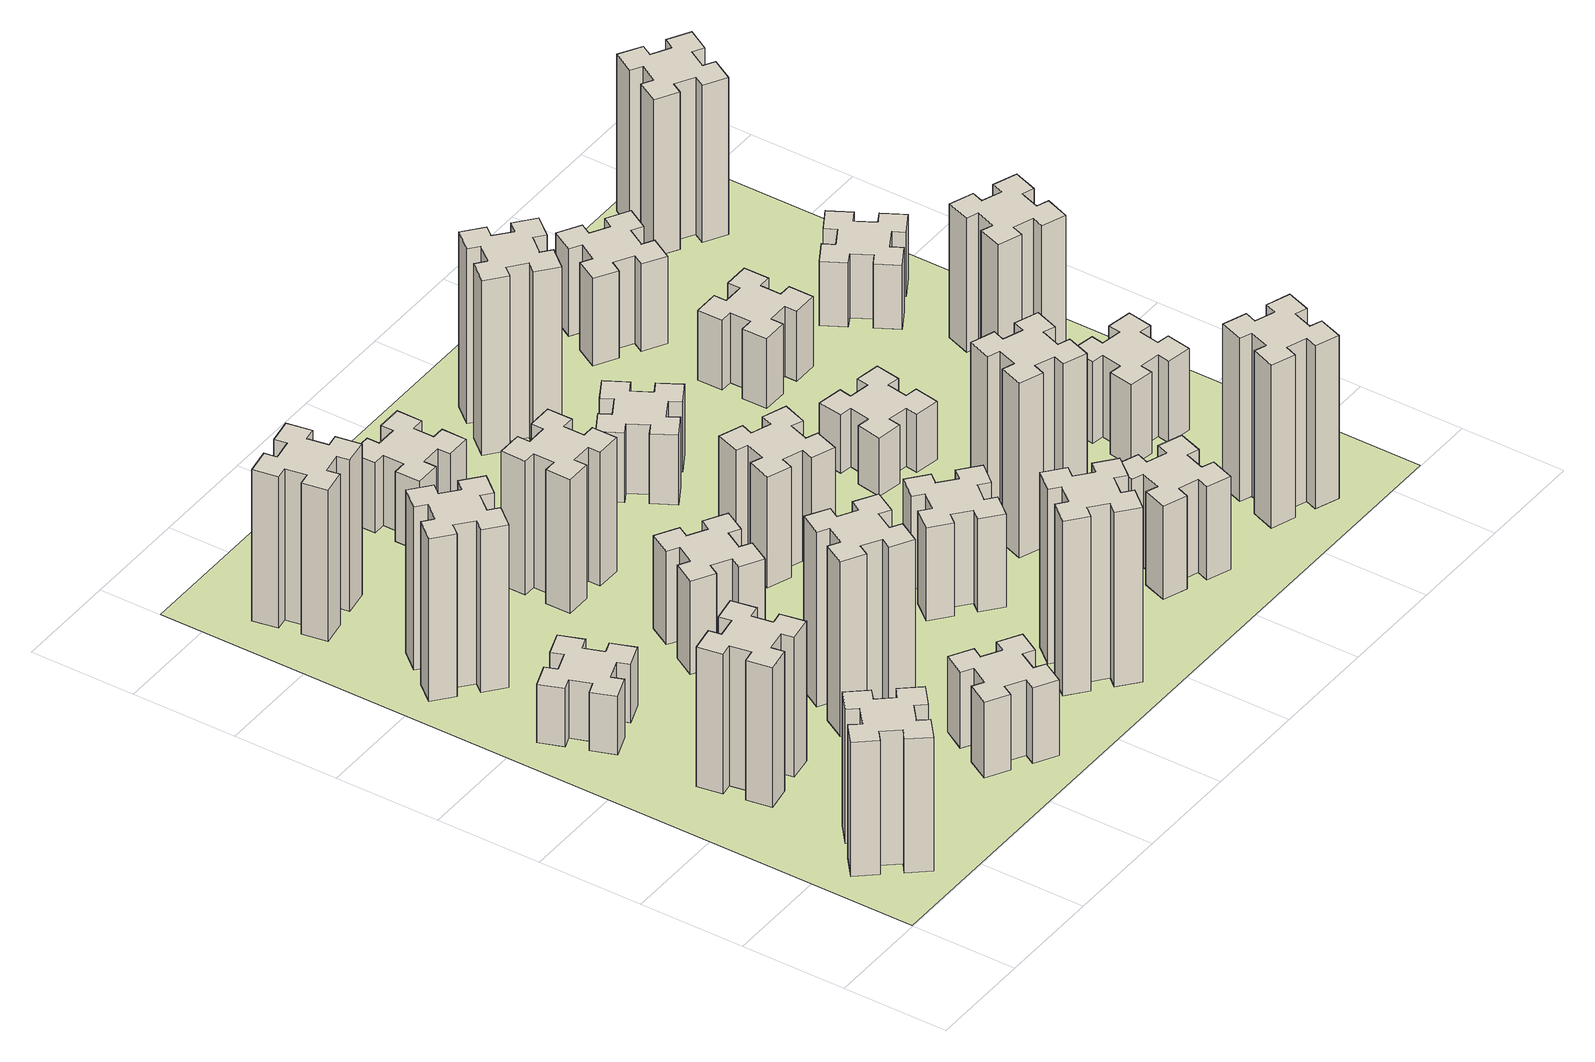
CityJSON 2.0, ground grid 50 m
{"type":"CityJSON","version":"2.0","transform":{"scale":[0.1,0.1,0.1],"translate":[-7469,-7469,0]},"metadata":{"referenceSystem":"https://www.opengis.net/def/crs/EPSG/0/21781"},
"CityObjects":{
"building1":{"type":"Building","attributes":{"class":"1000","function":"1000","usage":"1000","yearOfConstruction":2016,"roofType":"1000","measuredHeight":69,"storeysAboveGround":30,"storeysBelowGround":0},"geometry":[{"type":"Solid","lod":"1","boundaries":[[[[0,1,2,3,4,5,6,7,8,9,10,11,12,13,14,15,16,17,18,19]],[[17,16,20,21]],[[16,15,22,20]],[[15,14,23,22]],[[14,13,24,23]],[[13,12,25,24]],[[12,11,26,25]],[[11,10,27,26]],[[10,9,28,27]],[[9,8,29,28]],[[8,7,30,29]],[[7,6,31,30]],[[6,5,32,31]],[[5,4,33,32]],[[4,3,34,33]],[[3,2,35,34]],[[2,1,36,35]],[[1,0,37,36]],[[0,19,38,37]],[[19,18,39,38]],[[18,17,21,39]],[[24,25,26,27,28,29,30,31,32,33,34,35,36,37,38,39,21,20,22,23]]]]}]},
"building2":{"type":"Building","attributes":{"class":"1000","function":"1000","usage":"1000","yearOfConstruction":2016,"roofType":"1000","measuredHeight":72,"storeysAboveGround":30,"storeysBelowGround":0},"geometry":[{"type":"Solid","lod":"1","boundaries":[[[[40,41,42,43,44,45,46,47,48,49,50,51,52,53,54,55,56,57,58,59]],[[57,56,60,61]],[[56,55,62,60]],[[55,54,63,62]],[[54,53,64,63]],[[53,52,65,64]],[[52,51,66,65]],[[51,50,67,66]],[[50,49,68,67]],[[49,48,69,68]],[[48,47,70,69]],[[47,46,71,70]],[[46,45,72,71]],[[45,44,73,72]],[[44,43,74,73]],[[43,42,75,74]],[[42,41,76,75]],[[41,40,77,76]],[[40,59,78,77]],[[59,58,79,78]],[[58,57,61,79]],[[64,65,66,67,68,69,70,71,72,73,74,75,76,77,78,79,61,60,62,63]]]]}]},
"building3":{"type":"Building","attributes":{"class":"1000","function":"1000","usage":"1000","yearOfConstruction":2016,"roofType":"1000","measuredHeight":30,"storeysAboveGround":30,"storeysBelowGround":0},"geometry":[{"type":"Solid","lod":"1","boundaries":[[[[80,81,82,83,84,85,86,87,88,89,90,91,92,93,94,95,96,97,98,99]],[[97,96,100,101]],[[96,95,102,100]],[[95,94,103,102]],[[94,93,104,103]],[[93,92,105,104]],[[92,91,106,105]],[[91,90,107,106]],[[90,89,108,107]],[[89,88,109,108]],[[88,87,110,109]],[[87,86,111,110]],[[86,85,112,111]],[[85,84,113,112]],[[84,83,114,113]],[[83,82,115,114]],[[82,81,116,115]],[[81,80,117,116]],[[80,99,118,117]],[[99,98,119,118]],[[98,97,101,119]],[[104,105,106,107,108,109,110,111,112,113,114,115,116,117,118,119,101,100,102,103]]]]}]},
"building4":{"type":"Building","attributes":{"class":"1000","function":"1000","usage":"1000","yearOfConstruction":2016,"roofType":"1000","measuredHeight":84,"storeysAboveGround":30,"storeysBelowGround":0},"geometry":[{"type":"Solid","lod":"1","boundaries":[[[[120,121,122,123,124,125,126,127,128,129,130,131,132,133,134,135,136,137,138,139]],[[137,136,140,141]],[[136,135,142,140]],[[135,134,143,142]],[[134,133,144,143]],[[133,132,145,144]],[[132,131,146,145]],[[131,130,147,146]],[[130,129,148,147]],[[129,128,149,148]],[[128,127,150,149]],[[127,126,151,150]],[[126,125,152,151]],[[125,124,153,152]],[[124,123,154,153]],[[123,122,155,154]],[[122,121,156,155]],[[121,120,157,156]],[[120,139,158,157]],[[139,138,159,158]],[[138,137,141,159]],[[144,145,146,147,148,149,150,151,152,153,154,155,156,157,158,159,141,140,142,143]]]]}]},
"building5":{"type":"Building","attributes":{"class":"1000","function":"1000","usage":"1000","yearOfConstruction":2016,"roofType":"1000","measuredHeight":39,"storeysAboveGround":30,"storeysBelowGround":0},"geometry":[{"type":"Solid","lod":"1","boundaries":[[[[160,161,162,163,164,165,166,167,168,169,170,171,172,173,174,175,176,177,178,179]],[[177,176,180,181]],[[176,175,182,180]],[[175,174,183,182]],[[174,173,184,183]],[[173,172,185,184]],[[172,171,186,185]],[[171,170,187,186]],[[170,169,188,187]],[[169,168,189,188]],[[168,167,190,189]],[[167,166,191,190]],[[166,165,192,191]],[[165,164,193,192]],[[164,163,194,193]],[[163,162,195,194]],[[162,161,196,195]],[[161,160,197,196]],[[160,179,198,197]],[[179,178,199,198]],[[178,177,181,199]],[[184,185,186,187,188,189,190,191,192,193,194,195,196,197,198,199,181,180,182,183]]]]}]},
"building6":{"type":"Building","attributes":{"class":"1000","function":"1000","usage":"1000","yearOfConstruction":2016,"roofType":"1000","measuredHeight":78,"storeysAboveGround":30,"storeysBelowGround":0},"geometry":[{"type":"Solid","lod":"1","boundaries":[[[[200,201,202,203,204,205,206,207,208,209,210,211,212,213,214,215,216,217,218,219]],[[217,216,220,221]],[[216,215,222,220]],[[215,214,223,222]],[[214,213,224,223]],[[213,212,225,224]],[[212,211,226,225]],[[211,210,227,226]],[[210,209,228,227]],[[209,208,229,228]],[[208,207,230,229]],[[207,206,231,230]],[[206,205,232,231]],[[205,204,233,232]],[[204,203,234,233]],[[203,202,235,234]],[[202,201,236,235]],[[201,200,237,236]],[[200,219,238,237]],[[219,218,239,238]],[[218,217,221,239]],[[224,225,226,227,228,229,230,231,232,233,234,235,236,237,238,239,221,220,222,223]]]]}]},
"building7":{"type":"Building","attributes":{"class":"1000","function":"1000","usage":"1000","yearOfConstruction":2016,"roofType":"1000","measuredHeight":90,"storeysAboveGround":30,"storeysBelowGround":0},"geometry":[{"type":"Solid","lod":"1","boundaries":[[[[240,241,242,243,244,245,246,247,248,249,250,251,252,253,254,255,256,257,258,259]],[[257,256,260,261]],[[256,255,262,260]],[[255,254,263,262]],[[254,253,264,263]],[[253,252,265,264]],[[252,251,266,265]],[[251,250,267,266]],[[250,249,268,267]],[[249,248,269,268]],[[248,247,270,269]],[[247,246,271,270]],[[246,245,272,271]],[[245,244,273,272]],[[244,243,274,273]],[[243,242,275,274]],[[242,241,276,275]],[[241,240,277,276]],[[240,259,278,277]],[[259,258,279,278]],[[258,257,261,279]],[[264,265,266,267,268,269,270,271,272,273,274,275,276,277,278,279,261,260,262,263]]]]}]},
"building8":{"type":"Building","attributes":{"class":"1000","function":"1000","usage":"1000","yearOfConstruction":2016,"roofType":"1000","measuredHeight":48,"storeysAboveGround":30,"storeysBelowGround":0},"geometry":[{"type":"Solid","lod":"1","boundaries":[[[[280,281,282,283,284,285,286,287,288,289,290,291,292,293,294,295,296,297,298,299]],[[297,296,300,301]],[[296,295,302,300]],[[295,294,303,302]],[[294,293,304,303]],[[293,292,305,304]],[[292,291,306,305]],[[291,290,307,306]],[[290,289,308,307]],[[289,288,309,308]],[[288,287,310,309]],[[287,286,311,310]],[[286,285,312,311]],[[285,284,313,312]],[[284,283,314,313]],[[283,282,315,314]],[[282,281,316,315]],[[281,280,317,316]],[[280,299,318,317]],[[299,298,319,318]],[[298,297,301,319]],[[304,305,306,307,308,309,310,311,312,313,314,315,316,317,318,319,301,300,302,303]]]]}]},
"building9":{"type":"Building","attributes":{"class":"1000","function":"1000","usage":"1000","yearOfConstruction":2016,"roofType":"1000","measuredHeight":69,"storeysAboveGround":30,"storeysBelowGround":0},"geometry":[{"type":"Solid","lod":"1","boundaries":[[[[320,321,322,323,324,325,326,327,328,329,330,331,332,333,334,335,336,337,338,339]],[[337,336,340,341]],[[336,335,342,340]],[[335,334,343,342]],[[334,333,344,343]],[[333,332,345,344]],[[332,331,346,345]],[[331,330,347,346]],[[330,329,348,347]],[[329,328,349,348]],[[328,327,350,349]],[[327,326,351,350]],[[326,325,352,351]],[[325,324,353,352]],[[324,323,354,353]],[[323,322,355,354]],[[322,321,356,355]],[[321,320,357,356]],[[320,339,358,357]],[[339,338,359,358]],[[338,337,341,359]],[[344,345,346,347,348,349,350,351,352,353,354,355,356,357,358,359,341,340,342,343]]]]}]},
"building10":{"type":"Building","attributes":{"class":"1000","function":"1000","usage":"1000","yearOfConstruction":2016,"roofType":"1000","measuredHeight":90,"storeysAboveGround":30,"storeysBelowGround":0},"geometry":[{"type":"Solid","lod":"1","boundaries":[[[[360,361,362,363,364,365,366,367,368,369,370,371,372,373,374,375,376,377,378,379]],[[377,376,380,381]],[[376,375,382,380]],[[375,374,383,382]],[[374,373,384,383]],[[373,372,385,384]],[[372,371,386,385]],[[371,370,387,386]],[[370,369,388,387]],[[369,368,389,388]],[[368,367,390,389]],[[367,366,391,390]],[[366,365,392,391]],[[365,364,393,392]],[[364,363,394,393]],[[363,362,395,394]],[[362,361,396,395]],[[361,360,397,396]],[[360,379,398,397]],[[379,378,399,398]],[[378,377,381,399]],[[384,385,386,387,388,389,390,391,392,393,394,395,396,397,398,399,381,380,382,383]]]]}]},
"building11":{"type":"Building","attributes":{"class":"1000","function":"1000","usage":"1000","yearOfConstruction":2016,"roofType":"1000","measuredHeight":36,"storeysAboveGround":30,"storeysBelowGround":0},"geometry":[{"type":"Solid","lod":"1","boundaries":[[[[400,401,402,403,404,405,406,407,408,409,410,411,412,413,414,415,416,417,418,419]],[[417,416,420,421]],[[416,415,422,420]],[[415,414,423,422]],[[414,413,424,423]],[[413,412,425,424]],[[412,411,426,425]],[[411,410,427,426]],[[410,409,428,427]],[[409,408,429,428]],[[408,407,430,429]],[[407,406,431,430]],[[406,405,432,431]],[[405,404,433,432]],[[404,403,434,433]],[[403,402,435,434]],[[402,401,436,435]],[[401,400,437,436]],[[400,419,438,437]],[[419,418,439,438]],[[418,417,421,439]],[[424,425,426,427,428,429,430,431,432,433,434,435,436,437,438,439,421,420,422,423]]]]}]},
"building12":{"type":"Building","attributes":{"class":"1000","function":"1000","usage":"1000","yearOfConstruction":2016,"roofType":"1000","measuredHeight":48,"storeysAboveGround":30,"storeysBelowGround":0},"geometry":[{"type":"Solid","lod":"1","boundaries":[[[[440,441,442,443,444,445,446,447,448,449,450,451,452,453,454,455,456,457,458,459]],[[457,456,460,461]],[[456,455,462,460]],[[455,454,463,462]],[[454,453,464,463]],[[453,452,465,464]],[[452,451,466,465]],[[451,450,467,466]],[[450,449,468,467]],[[449,448,469,468]],[[448,447,470,469]],[[447,446,471,470]],[[446,445,472,471]],[[445,444,473,472]],[[444,443,474,473]],[[443,442,475,474]],[[442,441,476,475]],[[441,440,477,476]],[[440,459,478,477]],[[459,458,479,478]],[[458,457,461,479]],[[464,465,466,467,468,469,470,471,472,473,474,475,476,477,478,479,461,460,462,463]]]]}]},
"building13":{"type":"Building","attributes":{"class":"1000","function":"1000","usage":"1000","yearOfConstruction":2016,"roofType":"1000","measuredHeight":57,"storeysAboveGround":30,"storeysBelowGround":0},"geometry":[{"type":"Solid","lod":"1","boundaries":[[[[480,481,482,483,484,485,486,487,488,489,490,491,492,493,494,495,496,497,498,499]],[[497,496,500,501]],[[496,495,502,500]],[[495,494,503,502]],[[494,493,504,503]],[[493,492,505,504]],[[492,491,506,505]],[[491,490,507,506]],[[490,489,508,507]],[[489,488,509,508]],[[488,487,510,509]],[[487,486,511,510]],[[486,485,512,511]],[[485,484,513,512]],[[484,483,514,513]],[[483,482,515,514]],[[482,481,516,515]],[[481,480,517,516]],[[480,499,518,517]],[[499,498,519,518]],[[498,497,501,519]],[[504,505,506,507,508,509,510,511,512,513,514,515,516,517,518,519,501,500,502,503]]]]}]},
"building14":{"type":"Building","attributes":{"class":"1000","function":"1000","usage":"1000","yearOfConstruction":2016,"roofType":"1000","measuredHeight":36,"storeysAboveGround":30,"storeysBelowGround":0},"geometry":[{"type":"Solid","lod":"1","boundaries":[[[[520,521,522,523,524,525,526,527,528,529,530,531,532,533,534,535,536,537,538,539]],[[537,536,540,541]],[[536,535,542,540]],[[535,534,543,542]],[[534,533,544,543]],[[533,532,545,544]],[[532,531,546,545]],[[531,530,547,546]],[[530,529,548,547]],[[529,528,549,548]],[[528,527,550,549]],[[527,526,551,550]],[[526,525,552,551]],[[525,524,553,552]],[[524,523,554,553]],[[523,522,555,554]],[[522,521,556,555]],[[521,520,557,556]],[[520,539,558,557]],[[539,538,559,558]],[[538,537,541,559]],[[544,545,546,547,548,549,550,551,552,553,554,555,556,557,558,559,541,540,542,543]]]]}]},
"building15":{"type":"Building","attributes":{"class":"1000","function":"1000","usage":"1000","yearOfConstruction":2016,"roofType":"1000","measuredHeight":48,"storeysAboveGround":30,"storeysBelowGround":0},"geometry":[{"type":"Solid","lod":"1","boundaries":[[[[560,561,562,563,564,565,566,567,568,569,570,571,572,573,574,575,576,577,578,579]],[[577,576,580,581]],[[576,575,582,580]],[[575,574,583,582]],[[574,573,584,583]],[[573,572,585,584]],[[572,571,586,585]],[[571,570,587,586]],[[570,569,588,587]],[[569,568,589,588]],[[568,567,590,589]],[[567,566,591,590]],[[566,565,592,591]],[[565,564,593,592]],[[564,563,594,593]],[[563,562,595,594]],[[562,561,596,595]],[[561,560,597,596]],[[560,579,598,597]],[[579,578,599,598]],[[578,577,581,599]],[[584,585,586,587,588,589,590,591,592,593,594,595,596,597,598,599,581,580,582,583]]]]}]},
"building16":{"type":"Building","attributes":{"class":"1000","function":"1000","usage":"1000","yearOfConstruction":2016,"roofType":"1000","measuredHeight":90,"storeysAboveGround":30,"storeysBelowGround":0},"geometry":[{"type":"Solid","lod":"1","boundaries":[[[[600,601,602,603,604,605,606,607,608,609,610,611,612,613,614,615,616,617,618,619]],[[617,616,620,621]],[[616,615,622,620]],[[615,614,623,622]],[[614,613,624,623]],[[613,612,625,624]],[[612,611,626,625]],[[611,610,627,626]],[[610,609,628,627]],[[609,608,629,628]],[[608,607,630,629]],[[607,606,631,630]],[[606,605,632,631]],[[605,604,633,632]],[[604,603,634,633]],[[603,602,635,634]],[[602,601,636,635]],[[601,600,637,636]],[[600,619,638,637]],[[619,618,639,638]],[[618,617,621,639]],[[624,625,626,627,628,629,630,631,632,633,634,635,636,637,638,639,621,620,622,623]]]]}]},
"building17":{"type":"Building","attributes":{"class":"1000","function":"1000","usage":"1000","yearOfConstruction":2016,"roofType":"1000","measuredHeight":90,"storeysAboveGround":30,"storeysBelowGround":0},"geometry":[{"type":"Solid","lod":"1","boundaries":[[[[640,641,642,643,644,645,646,647,648,649,650,651,652,653,654,655,656,657,658,659]],[[657,656,660,661]],[[656,655,662,660]],[[655,654,663,662]],[[654,653,664,663]],[[653,652,665,664]],[[652,651,666,665]],[[651,650,667,666]],[[650,649,668,667]],[[649,648,669,668]],[[648,647,670,669]],[[647,646,671,670]],[[646,645,672,671]],[[645,644,673,672]],[[644,643,674,673]],[[643,642,675,674]],[[642,641,676,675]],[[641,640,677,676]],[[640,659,678,677]],[[659,658,679,678]],[[658,657,661,679]],[[664,665,666,667,668,669,670,671,672,673,674,675,676,677,678,679,661,660,662,663]]]]}]},
"building18":{"type":"Building","attributes":{"class":"1000","function":"1000","usage":"1000","yearOfConstruction":2016,"roofType":"1000","measuredHeight":30,"storeysAboveGround":30,"storeysBelowGround":0},"geometry":[{"type":"Solid","lod":"1","boundaries":[[[[680,681,682,683,684,685,686,687,688,689,690,691,692,693,694,695,696,697,698,699]],[[697,696,700,701]],[[696,695,702,700]],[[695,694,703,702]],[[694,693,704,703]],[[693,692,705,704]],[[692,691,706,705]],[[691,690,707,706]],[[690,689,708,707]],[[689,688,709,708]],[[688,687,710,709]],[[687,686,711,710]],[[686,685,712,711]],[[685,684,713,712]],[[684,683,714,713]],[[683,682,715,714]],[[682,681,716,715]],[[681,680,717,716]],[[680,699,718,717]],[[699,698,719,718]],[[698,697,701,719]],[[704,705,706,707,708,709,710,711,712,713,714,715,716,717,718,719,701,700,702,703]]]]}]},
"building19":{"type":"Building","attributes":{"class":"1000","function":"1000","usage":"1000","yearOfConstruction":2016,"roofType":"1000","measuredHeight":84,"storeysAboveGround":30,"storeysBelowGround":0},"geometry":[{"type":"Solid","lod":"1","boundaries":[[[[720,721,722,723,724,725,726,727,728,729,730,731,732,733,734,735,736,737,738,739]],[[737,736,740,741]],[[736,735,742,740]],[[735,734,743,742]],[[734,733,744,743]],[[733,732,745,744]],[[732,731,746,745]],[[731,730,747,746]],[[730,729,748,747]],[[729,728,749,748]],[[728,727,750,749]],[[727,726,751,750]],[[726,725,752,751]],[[725,724,753,752]],[[724,723,754,753]],[[723,722,755,754]],[[722,721,756,755]],[[721,720,757,756]],[[720,739,758,757]],[[739,738,759,758]],[[738,737,741,759]],[[744,745,746,747,748,749,750,751,752,753,754,755,756,757,758,759,741,740,742,743]]]]}]},
"building20":{"type":"Building","attributes":{"class":"1000","function":"1000","usage":"1000","yearOfConstruction":2016,"roofType":"1000","measuredHeight":36,"storeysAboveGround":30,"storeysBelowGround":0},"geometry":[{"type":"Solid","lod":"1","boundaries":[[[[760,761,762,763,764,765,766,767,768,769,770,771,772,773,774,775,776,777,778,779]],[[777,776,780,781]],[[776,775,782,780]],[[775,774,783,782]],[[774,773,784,783]],[[773,772,785,784]],[[772,771,786,785]],[[771,770,787,786]],[[770,769,788,787]],[[769,768,789,788]],[[768,767,790,789]],[[767,766,791,790]],[[766,765,792,791]],[[765,764,793,792]],[[764,763,794,793]],[[763,762,795,794]],[[762,761,796,795]],[[761,760,797,796]],[[760,779,798,797]],[[779,778,799,798]],[[778,777,781,799]],[[784,785,786,787,788,789,790,791,792,793,794,795,796,797,798,799,781,780,782,783]]]]}]},
"building21":{"type":"Building","attributes":{"class":"1000","function":"1000","usage":"1000","yearOfConstruction":2016,"roofType":"1000","measuredHeight":45,"storeysAboveGround":30,"storeysBelowGround":0},"geometry":[{"type":"Solid","lod":"1","boundaries":[[[[800,801,802,803,804,805,806,807,808,809,810,811,812,813,814,815,816,817,818,819]],[[817,816,820,821]],[[816,815,822,820]],[[815,814,823,822]],[[814,813,824,823]],[[813,812,825,824]],[[812,811,826,825]],[[811,810,827,826]],[[810,809,828,827]],[[809,808,829,828]],[[808,807,830,829]],[[807,806,831,830]],[[806,805,832,831]],[[805,804,833,832]],[[804,803,834,833]],[[803,802,835,834]],[[802,801,836,835]],[[801,800,837,836]],[[800,819,838,837]],[[819,818,839,838]],[[818,817,821,839]],[[824,825,826,827,828,829,830,831,832,833,834,835,836,837,838,839,821,820,822,823]]]]}]},
"building22":{"type":"Building","attributes":{"class":"1000","function":"1000","usage":"1000","yearOfConstruction":2016,"roofType":"1000","measuredHeight":42,"storeysAboveGround":30,"storeysBelowGround":0},"geometry":[{"type":"Solid","lod":"1","boundaries":[[[[840,841,842,843,844,845,846,847,848,849,850,851,852,853,854,855,856,857,858,859]],[[857,856,860,861]],[[856,855,862,860]],[[855,854,863,862]],[[854,853,864,863]],[[853,852,865,864]],[[852,851,866,865]],[[851,850,867,866]],[[850,849,868,867]],[[849,848,869,868]],[[848,847,870,869]],[[847,846,871,870]],[[846,845,872,871]],[[845,844,873,872]],[[844,843,874,873]],[[843,842,875,874]],[[842,841,876,875]],[[841,840,877,876]],[[840,859,878,877]],[[859,858,879,878]],[[858,857,861,879]],[[864,865,866,867,868,869,870,871,872,873,874,875,876,877,878,879,861,860,862,863]]]]}]},
"building23":{"type":"Building","attributes":{"class":"1000","function":"1000","usage":"1000","yearOfConstruction":2016,"roofType":"1000","measuredHeight":69,"storeysAboveGround":30,"storeysBelowGround":0},"geometry":[{"type":"Solid","lod":"1","boundaries":[[[[880,881,882,883,884,885,886,887,888,889,890,891,892,893,894,895,896,897,898,899]],[[897,896,900,901]],[[896,895,902,900]],[[895,894,903,902]],[[894,893,904,903]],[[893,892,905,904]],[[892,891,906,905]],[[891,890,907,906]],[[890,889,908,907]],[[889,888,909,908]],[[888,887,910,909]],[[887,886,911,910]],[[886,885,912,911]],[[885,884,913,912]],[[884,883,914,913]],[[883,882,915,914]],[[882,881,916,915]],[[881,880,917,916]],[[880,899,918,917]],[[899,898,919,918]],[[898,897,901,919]],[[904,905,906,907,908,909,910,911,912,913,914,915,916,917,918,919,901,900,902,903]]]]}]},
"building24":{"type":"Building","attributes":{"class":"1000","function":"1000","usage":"1000","yearOfConstruction":2016,"roofType":"1000","measuredHeight":33,"storeysAboveGround":30,"storeysBelowGround":0},"geometry":[{"type":"Solid","lod":"1","boundaries":[[[[920,921,922,923,924,925,926,927,928,929,930,931,932,933,934,935,936,937,938,939]],[[937,936,940,941]],[[936,935,942,940]],[[935,934,943,942]],[[934,933,944,943]],[[933,932,945,944]],[[932,931,946,945]],[[931,930,947,946]],[[930,929,948,947]],[[929,928,949,948]],[[928,927,950,949]],[[927,926,951,950]],[[926,925,952,951]],[[925,924,953,952]],[[924,923,954,953]],[[923,922,955,954]],[[922,921,956,955]],[[921,920,957,956]],[[920,939,958,957]],[[939,938,959,958]],[[938,937,941,959]],[[944,945,946,947,948,949,950,951,952,953,954,955,956,957,958,959,941,940,942,943]]]]}]},
"building25":{"type":"Building","attributes":{"class":"1000","function":"1000","usage":"1000","yearOfConstruction":2016,"roofType":"1000","measuredHeight":81,"storeysAboveGround":30,"storeysBelowGround":0},"geometry":[{"type":"Solid","lod":"1","boundaries":[[[[960,961,962,963,964,965,966,967,968,969,970,971,972,973,974,975,976,977,978,979]],[[977,976,980,981]],[[976,975,982,980]],[[975,974,983,982]],[[974,973,984,983]],[[973,972,985,984]],[[972,971,986,985]],[[971,970,987,986]],[[970,969,988,987]],[[969,968,989,988]],[[968,967,990,989]],[[967,966,991,990]],[[966,965,992,991]],[[965,964,993,992]],[[964,963,994,993]],[[963,962,995,994]],[[962,961,996,995]],[[961,960,997,996]],[[960,979,998,997]],[[979,978,999,998]],[[978,977,981,999]],[[984,985,986,987,988,989,990,991,992,993,994,995,996,997,998,999,981,980,982,983]]]]}]},
"landuse1":{"type":"LandUse","attributes":{"name":"plot1","function":"1010"},"geometry":[{"type":"MultiSurface","lod":"1","boundaries":[[[1000,1001,1002,1003]]]}]}
},
"vertices":[
[492,408,0],[427,484,0],[473,523,0],[396,615,0],[304,538,0],[343,492,0],[266,427,0],[228,473,0],[136,396,0],[213,304,0],[259,343,0],[323,266,0],[277,228,0],[354,136,0],[446,213,0],[408,259,0],[484,323,0],[523,277,0],[615,354,0],[538,446,0],[484,323,690],[523,277,690],[408,259,690],[446,213,690],[354,136,690],[277,228,690],[323,266,690],[259,343,690],[213,304,690],[136,396,690],[228,473,690],[266,427,690],[343,492,690],[304,538,690],[396,615,690],[473,523,690],[427,484,690],[492,408,690],[538,446,690],[615,354,690],
[505,1232,0],[407,1215,0],[397,1274,0],[278,1253,0],[299,1135,0],[358,1145,0],[376,1047,0],[317,1037,0],[337,918,0],[456,939,0],[445,998,0],[544,1016,0],[554,957,0],[672,977,0],[651,1096,0],[592,1085,0],[575,1184,0],[634,1194,0],[613,1312,0],[495,1291,0],[575,1184,720],[634,1194,720],[592,1085,720],[651,1096,720],[672,977,720],[554,957,720],[544,1016,720],[445,998,720],[456,939,720],[337,918,720],[317,1037,720],[376,1047,720],[358,1145,720],[299,1135,720],[278,1253,720],[397,1274,720],[407,1215,720],[505,1232,720],[495,1291,720],[613,1312,720],
[366,1735,0],[460,1769,0],[480,1713,0],[593,1754,0],[552,1867,0],[496,1846,0],[462,1940,0],[518,1960,0],[477,2073,0],[364,2032,0],[385,1976,0],[291,1942,0],[270,1998,0],[157,1957,0],[199,1844,0],[255,1865,0],[289,1771,0],[233,1750,0],[274,1637,0],[387,1679,0],[289,1771,300],[233,1750,300],[255,1865,300],[199,1844,300],[157,1957,300],[270,1998,300],[291,1942,300],[385,1976,300],[364,2032,300],[477,2073,300],[518,1960,300],[462,1940,300],[496,1846,300],[552,1867,300],[593,1754,300],[480,1713,300],[460,1769,300],[366,1735,300],[387,1679,300],[274,1637,300],
[266,2443,0],[343,2379,0],[304,2333,0],[396,2256,0],[473,2348,0],[427,2386,0],[492,2463,0],[538,2424,0],[615,2516,0],[523,2593,0],[484,2547,0],[408,2612,0],[446,2658,0],[354,2735,0],[277,2643,0],[323,2604,0],[259,2528,0],[213,2566,0],[136,2474,0],[228,2397,0],[259,2528,840],[213,2566,840],[323,2604,840],[277,2643,840],[354,2735,840],[446,2658,840],[408,2612,840],[484,2547,840],[523,2593,840],[615,2516,840],[538,2424,840],[492,2463,840],[427,2386,840],[473,2348,840],[396,2256,840],[304,2333,840],[343,2379,840],[266,2443,840],[228,2397,840],[136,2474,840],
[1145,474,0],[1095,387,0],[1043,417,0],[983,313,0],[1087,253,0],[1117,305,0],[1204,255,0],[1174,203,0],[1278,143,0],[1338,247,0],[1286,277,0],[1336,364,0],[1388,334,0],[1448,438,0],[1344,498,0],[1314,446,0],[1227,496,0],[1257,548,0],[1153,608,0],[1093,504,0],[1227,496,390],[1257,548,390],[1314,446,390],[1344,498,390],[1448,438,390],[1388,334,390],[1336,364,390],[1286,277,390],[1338,247,390],[1278,143,390],[1174,203,390],[1204,255,390],[1117,305,390],[1087,253,390],[983,313,390],[1043,417,390],[1095,387,390],[1145,474,390],[1093,504,390],[1153,608,390],
[492,3205,0],[475,3304,0],[534,3314,0],[513,3432,0],[395,3411,0],[405,3352,0],[307,3335,0],[297,3394,0],[178,3373,0],[199,3255,0],[258,3265,0],[276,3167,0],[217,3157,0],[237,3038,0],[356,3059,0],[345,3118,0],[444,3136,0],[454,3077,0],[572,3097,0],[551,3216,0],[444,3136,780],[454,3077,780],[345,3118,780],[356,3059,780],[237,3038,780],[217,3157,780],[276,3167,780],[258,3265,780],[199,3255,780],[178,3373,780],[297,3394,780],[307,3335,780],[405,3352,780],[395,3411,780],[513,3432,780],[534,3314,780],[475,3304,780],[492,3205,780],[551,3216,780],[572,3097,780],
[1214,1086,0],[1127,1136,0],[1157,1188,0],[1053,1248,0],[993,1144,0],[1045,1114,0],[995,1027,0],[943,1057,0],[883,953,0],[987,893,0],[1017,945,0],[1104,895,0],[1074,843,0],[1178,783,0],[1238,887,0],[1186,917,0],[1236,1004,0],[1288,974,0],[1348,1078,0],[1244,1138,0],[1236,1004,900],[1288,974,900],[1186,917,900],[1238,887,900],[1178,783,900],[1074,843,900],[1104,895,900],[1017,945,900],[987,893,900],[883,953,900],[943,1057,900],[995,1027,900],[1045,1114,900],[993,1144,900],[1053,1248,900],[1157,1188,900],[1127,1136,900],[1214,1086,900],[1244,1138,900],[1348,1078,900],
[1045,1854,0],[995,1767,0],[943,1797,0],[883,1693,0],[987,1633,0],[1017,1685,0],[1104,1635,0],[1074,1583,0],[1178,1523,0],[1238,1627,0],[1186,1657,0],[1236,1744,0],[1288,1714,0],[1348,1818,0],[1244,1878,0],[1214,1826,0],[1127,1876,0],[1157,1928,0],[1053,1988,0],[993,1884,0],[1127,1876,480],[1157,1928,480],[1214,1826,480],[1244,1878,480],[1348,1818,480],[1288,1714,480],[1236,1744,480],[1186,1657,480],[1238,1627,480],[1178,1523,480],[1074,1583,480],[1104,1635,480],[1017,1685,480],[987,1633,480],[883,1693,480],[943,1797,480],[995,1767,480],[1045,1854,480],[993,1884,480],[1053,1988,480],
[1225,2445,0],[1225,2545,0],[1285,2545,0],[1285,2665,0],[1165,2665,0],[1165,2605,0],[1065,2605,0],[1065,2665,0],[945,2665,0],[945,2545,0],[1005,2545,0],[1005,2445,0],[945,2445,0],[945,2325,0],[1065,2325,0],[1065,2385,0],[1165,2385,0],[1165,2325,0],[1285,2325,0],[1285,2445,0],[1165,2385,690],[1165,2325,690],[1065,2385,690],[1065,2325,690],[945,2325,690],[945,2445,690],[1005,2445,690],[1005,2545,690],[945,2545,690],[945,2665,690],[1065,2665,690],[1065,2605,690],[1165,2605,690],[1165,2665,690],[1285,2665,690],[1285,2545,690],[1225,2545,690],[1225,2445,690],[1285,2445,690],[1285,2325,690],
[1746,323,0],[1823,259,0],[1784,213,0],[1876,136,0],[1953,228,0],[1907,266,0],[1972,343,0],[2018,304,0],[2095,396,0],[2003,473,0],[1964,427,0],[1888,492,0],[1926,538,0],[1834,615,0],[1757,523,0],[1803,484,0],[1739,408,0],[1693,446,0],[1616,354,0],[1708,277,0],[1739,408,900],[1693,446,900],[1803,484,900],[1757,523,900],[1834,615,900],[1926,538,900],[1888,492,900],[1964,427,900],[2003,473,900],[2095,396,900],[2018,304,900],[1972,343,900],[1907,266,900],[1953,228,900],[1876,136,900],[1784,213,900],[1823,259,900],[1746,323,900],[1708,277,900],[1616,354,900],
[1225,3185,0],[1225,3285,0],[1285,3285,0],[1285,3405,0],[1165,3405,0],[1165,3345,0],[1065,3345,0],[1065,3405,0],[945,3405,0],[945,3285,0],[1005,3285,0],[1005,3185,0],[945,3185,0],[945,3065,0],[1065,3065,0],[1065,3125,0],[1165,3125,0],[1165,3065,0],[1285,3065,0],[1285,3185,0],[1165,3125,360],[1165,3065,360],[1065,3125,360],[1065,3065,360],[945,3065,360],[945,3185,360],[1005,3185,360],[1005,3285,360],[945,3285,360],[945,3405,360],[1065,3405,360],[1065,3345,360],[1165,3345,360],[1165,3405,360],[1285,3405,360],[1285,3285,360],[1225,3285,360],[1225,3185,360],[1285,3185,360],[1285,3065,360],
[1903,1224,0],[1839,1148,0],[1793,1186,0],[1716,1094,0],[1808,1017,0],[1846,1063,0],[1923,999,0],[1884,953,0],[1976,876,0],[2053,968,0],[2007,1006,0],[2072,1083,0],[2118,1044,0],[2195,1136,0],[2103,1213,0],[2064,1167,0],[1988,1232,0],[2026,1278,0],[1934,1355,0],[1857,1263,0],[1988,1232,480],[2026,1278,480],[2064,1167,480],[2103,1213,480],[2195,1136,480],[2118,1044,480],[2072,1083,480],[2007,1006,480],[2053,968,480],[1976,876,480],[1884,953,480],[1923,999,480],[1846,1063,480],[1808,1017,480],[1716,1094,480],[1793,1186,480],[1839,1148,480],[1903,1224,480],[1857,1263,480],[1934,1355,480],
[1842,1771,0],[1876,1865,0],[1932,1844,0],[1973,1957,0],[1860,1998,0],[1840,1942,0],[1746,1976,0],[1767,2032,0],[1654,2073,0],[1613,1960,0],[1669,1940,0],[1635,1846,0],[1579,1867,0],[1537,1754,0],[1650,1713,0],[1671,1769,0],[1765,1735,0],[1744,1679,0],[1857,1637,0],[1898,1750,0],[1765,1735,570],[1744,1679,570],[1671,1769,570],[1650,1713,570],[1537,1754,570],[1579,1867,570],[1635,1846,570],[1669,1940,570],[1613,1960,570],[1654,2073,570],[1767,2032,570],[1746,1976,570],[1840,1942,570],[1860,1998,570],[1973,1957,570],[1932,1844,570],[1876,1865,570],[1842,1771,570],[1898,1750,570],[1857,1637,570],
[1976,2607,0],[1926,2694,0],[1978,2724,0],[1918,2828,0],[1814,2768,0],[1844,2716,0],[1757,2666,0],[1727,2718,0],[1623,2658,0],[1683,2554,0],[1735,2584,0],[1785,2497,0],[1733,2467,0],[1793,2363,0],[1897,2423,0],[1867,2475,0],[1954,2525,0],[1984,2473,0],[2088,2533,0],[2028,2637,0],[1954,2525,360],[1984,2473,360],[1867,2475,360],[1897,2423,360],[1793,2363,360],[1733,2467,360],[1785,2497,360],[1735,2584,360],[1683,2554,360],[1623,2658,360],[1727,2718,360],[1757,2666,360],[1844,2716,360],[1814,2768,360],[1918,2828,360],[1978,2724,360],[1926,2694,360],[1976,2607,360],[2028,2637,360],[2088,2533,360],
[2509,560,0],[2475,466,0],[2419,487,0],[2377,374,0],[2490,333,0],[2511,389,0],[2605,355,0],[2584,299,0],[2697,257,0],[2738,370,0],[2682,391,0],[2716,485,0],[2772,464,0],[2813,577,0],[2700,618,0],[2680,562,0],[2586,596,0],[2607,652,0],[2494,693,0],[2453,580,0],[2586,596,480],[2607,652,480],[2680,562,480],[2700,618,480],[2813,577,480],[2772,464,480],[2716,485,480],[2682,391,480],[2738,370,480],[2697,257,480],[2584,299,480],[2605,355,480],[2511,389,480],[2490,333,480],[2377,374,480],[2419,487,480],[2475,466,480],[2509,560,480],[2453,580,480],[2494,693,480],
[1907,3126,0],[1972,3203,0],[2018,3164,0],[2095,3256,0],[2003,3333,0],[1964,3287,0],[1888,3352,0],[1926,3398,0],[1834,3475,0],[1757,3383,0],[1803,3344,0],[1739,3268,0],[1693,3306,0],[1616,3214,0],[1708,3137,0],[1746,3183,0],[1823,3119,0],[1784,3073,0],[1876,2996,0],[1953,3088,0],[1823,3119,900],[1784,3073,900],[1746,3183,900],[1708,3137,900],[1616,3214,900],[1693,3306,900],[1739,3268,900],[1803,3344,900],[1757,3383,900],[1834,3475,900],[1926,3398,900],[1888,3352,900],[1964,3287,900],[2003,3333,900],[2095,3256,900],[2018,3164,900],[1972,3203,900],[1907,3126,900],[1953,3088,900],[1876,2996,900],
[2580,1202,0],[2486,1236,0],[2507,1292,0],[2394,1333,0],[2353,1220,0],[2409,1200,0],[2375,1106,0],[2319,1127,0],[2277,1014,0],[2390,973,0],[2411,1029,0],[2505,995,0],[2484,939,0],[2597,897,0],[2638,1010,0],[2582,1031,0],[2616,1125,0],[2672,1104,0],[2713,1217,0],[2600,1258,0],[2616,1125,900],[2672,1104,900],[2582,1031,900],[2638,1010,900],[2597,897,900],[2484,939,900],[2505,995,900],[2411,1029,900],[2390,973,900],[2277,1014,900],[2319,1127,900],[2375,1106,900],[2409,1200,900],[2353,1220,900],[2394,1333,900],[2507,1292,900],[2486,1236,900],[2580,1202,900],[2600,1258,900],[2713,1217,900],
[2427,1756,0],[2525,1738,0],[2515,1679,0],[2633,1658,0],[2654,1777,0],[2595,1787,0],[2612,1885,0],[2671,1875,0],[2692,1993,0],[2574,2014,0],[2564,1955,0],[2465,1972,0],[2476,2031,0],[2357,2052,0],[2337,1934,0],[2396,1924,0],[2378,1825,0],[2319,1836,0],[2298,1717,0],[2417,1697,0],[2378,1825,300],[2319,1836,300],[2396,1924,300],[2337,1934,300],[2357,2052,300],[2476,2031,300],[2465,1972,300],[2564,1955,300],[2574,2014,300],[2692,1993,300],[2671,1875,300],[2612,1885,300],[2595,1787,300],[2654,1777,300],[2633,1658,300],[2515,1679,300],[2525,1738,300],[2427,1756,300],[2417,1697,300],[2298,1717,300],
[3322,291,0],[3356,385,0],[3412,364,0],[3453,477,0],[3340,518,0],[3320,462,0],[3226,496,0],[3247,552,0],[3134,593,0],[3093,480,0],[3149,460,0],[3115,366,0],[3059,387,0],[3017,274,0],[3130,233,0],[3151,289,0],[3245,255,0],[3224,199,0],[3337,157,0],[3378,270,0],[3245,255,840],[3224,199,840],[3151,289,840],[3130,233,840],[3017,274,840],[3059,387,840],[3115,366,840],[3149,460,840],[3093,480,840],[3134,593,840],[3247,552,840],[3226,496,840],[3320,462,840],[3340,518,840],[3453,477,840],[3412,364,840],[3356,385,840],[3322,291,840],[3378,270,840],[3337,157,840],
[2805,2545,0],[2805,2645,0],[2865,2645,0],[2865,2765,0],[2745,2765,0],[2745,2705,0],[2645,2705,0],[2645,2765,0],[2525,2765,0],[2525,2645,0],[2585,2645,0],[2585,2545,0],[2525,2545,0],[2525,2425,0],[2645,2425,0],[2645,2485,0],[2745,2485,0],[2745,2425,0],[2865,2425,0],[2865,2545,0],[2745,2485,360],[2745,2425,360],[2645,2485,360],[2645,2425,360],[2525,2425,360],[2525,2545,360],[2585,2545,360],[2585,2645,360],[2525,2645,360],[2525,2765,360],[2645,2765,360],[2645,2705,360],[2745,2705,360],[2745,2765,360],[2865,2765,360],[2865,2645,360],[2805,2645,360],[2805,2545,360],[2865,2545,360],[2865,2425,360],
[2497,3165,0],[2584,3115,0],[2554,3063,0],[2658,3003,0],[2718,3107,0],[2666,3137,0],[2716,3224,0],[2768,3194,0],[2828,3298,0],[2724,3358,0],[2694,3306,0],[2607,3356,0],[2637,3408,0],[2533,3468,0],[2473,3364,0],[2525,3334,0],[2475,3247,0],[2423,3277,0],[2363,3173,0],[2467,3113,0],[2475,3247,450],[2423,3277,450],[2525,3334,450],[2473,3364,450],[2533,3468,450],[2637,3408,450],[2607,3356,450],[2694,3306,450],[2724,3358,450],[2828,3298,450],[2768,3194,450],[2716,3224,450],[2666,3137,450],[2718,3107,450],[2658,3003,450],[2554,3063,450],[2584,3115,450],[2497,3165,450],[2467,3113,450],[2363,3173,450],
[3167,1016,0],[3265,998,0],[3255,939,0],[3373,918,0],[3394,1037,0],[3335,1047,0],[3352,1145,0],[3411,1135,0],[3432,1253,0],[3314,1274,0],[3304,1215,0],[3205,1232,0],[3216,1291,0],[3097,1312,0],[3077,1194,0],[3136,1184,0],[3118,1085,0],[3059,1096,0],[3038,977,0],[3157,957,0],[3118,1085,420],[3059,1096,420],[3136,1184,420],[3077,1194,420],[3097,1312,420],[3216,1291,420],[3205,1232,420],[3304,1215,420],[3314,1274,420],[3432,1253,420],[3411,1135,420],[3352,1145,420],[3335,1047,420],[3394,1037,420],[3373,918,420],[3255,939,420],[3265,998,420],[3167,1016,420],[3157,957,420],[3038,977,420],
[3351,1769,0],[3445,1735,0],[3424,1679,0],[3537,1637,0],[3578,1750,0],[3522,1771,0],[3556,1865,0],[3612,1844,0],[3653,1957,0],[3540,1998,0],[3520,1942,0],[3426,1976,0],[3447,2032,0],[3334,2073,0],[3293,1960,0],[3349,1940,0],[3315,1846,0],[3259,1867,0],[3217,1754,0],[3330,1713,0],[3315,1846,690],[3259,1867,690],[3349,1940,690],[3293,1960,690],[3334,2073,690],[3447,2032,690],[3426,1976,690],[3520,1942,690],[3540,1998,690],[3653,1957,690],[3612,1844,690],[3556,1865,690],[3522,1771,690],[3578,1750,690],[3537,1637,690],[3424,1679,690],[3445,1735,690],[3351,1769,690],[3330,1713,690],[3217,1754,690],
[3215,2484,0],[3265,2397,0],[3213,2367,0],[3273,2263,0],[3377,2323,0],[3347,2375,0],[3434,2425,0],[3464,2373,0],[3568,2433,0],[3508,2537,0],[3456,2507,0],[3406,2594,0],[3458,2624,0],[3398,2728,0],[3294,2668,0],[3324,2616,0],[3237,2566,0],[3207,2618,0],[3103,2558,0],[3163,2454,0],[3237,2566,330],[3207,2618,330],[3324,2616,330],[3294,2668,330],[3398,2728,330],[3458,2624,330],[3406,2594,330],[3456,2507,330],[3508,2537,330],[3568,2433,330],[3464,2373,330],[3434,2425,330],[3347,2375,330],[3377,2323,330],[3273,2263,330],[3213,2367,330],[3265,2397,330],[3215,2484,330],[3163,2454,330],[3103,2558,330],
[3237,3365,0],[3324,3315,0],[3294,3263,0],[3398,3203,0],[3458,3307,0],[3406,3337,0],[3456,3424,0],[3508,3394,0],[3568,3498,0],[3464,3558,0],[3434,3506,0],[3347,3556,0],[3377,3608,0],[3273,3668,0],[3213,3564,0],[3265,3534,0],[3215,3447,0],[3163,3477,0],[3103,3373,0],[3207,3313,0],[3215,3447,810],[3163,3477,810],[3265,3534,810],[3213,3564,810],[3273,3668,810],[3377,3608,810],[3347,3556,810],[3434,3506,810],[3464,3558,810],[3568,3498,810],[3508,3394,810],[3456,3424,810],[3406,3337,810],[3458,3307,810],[3398,3203,810],[3294,3263,810],[3324,3315,810],[3237,3365,810],[3207,3313,810],[3103,3373,810],
[5,3705,0],[3705,3705,0],[3705,5,0],[5,5,0]
]}
